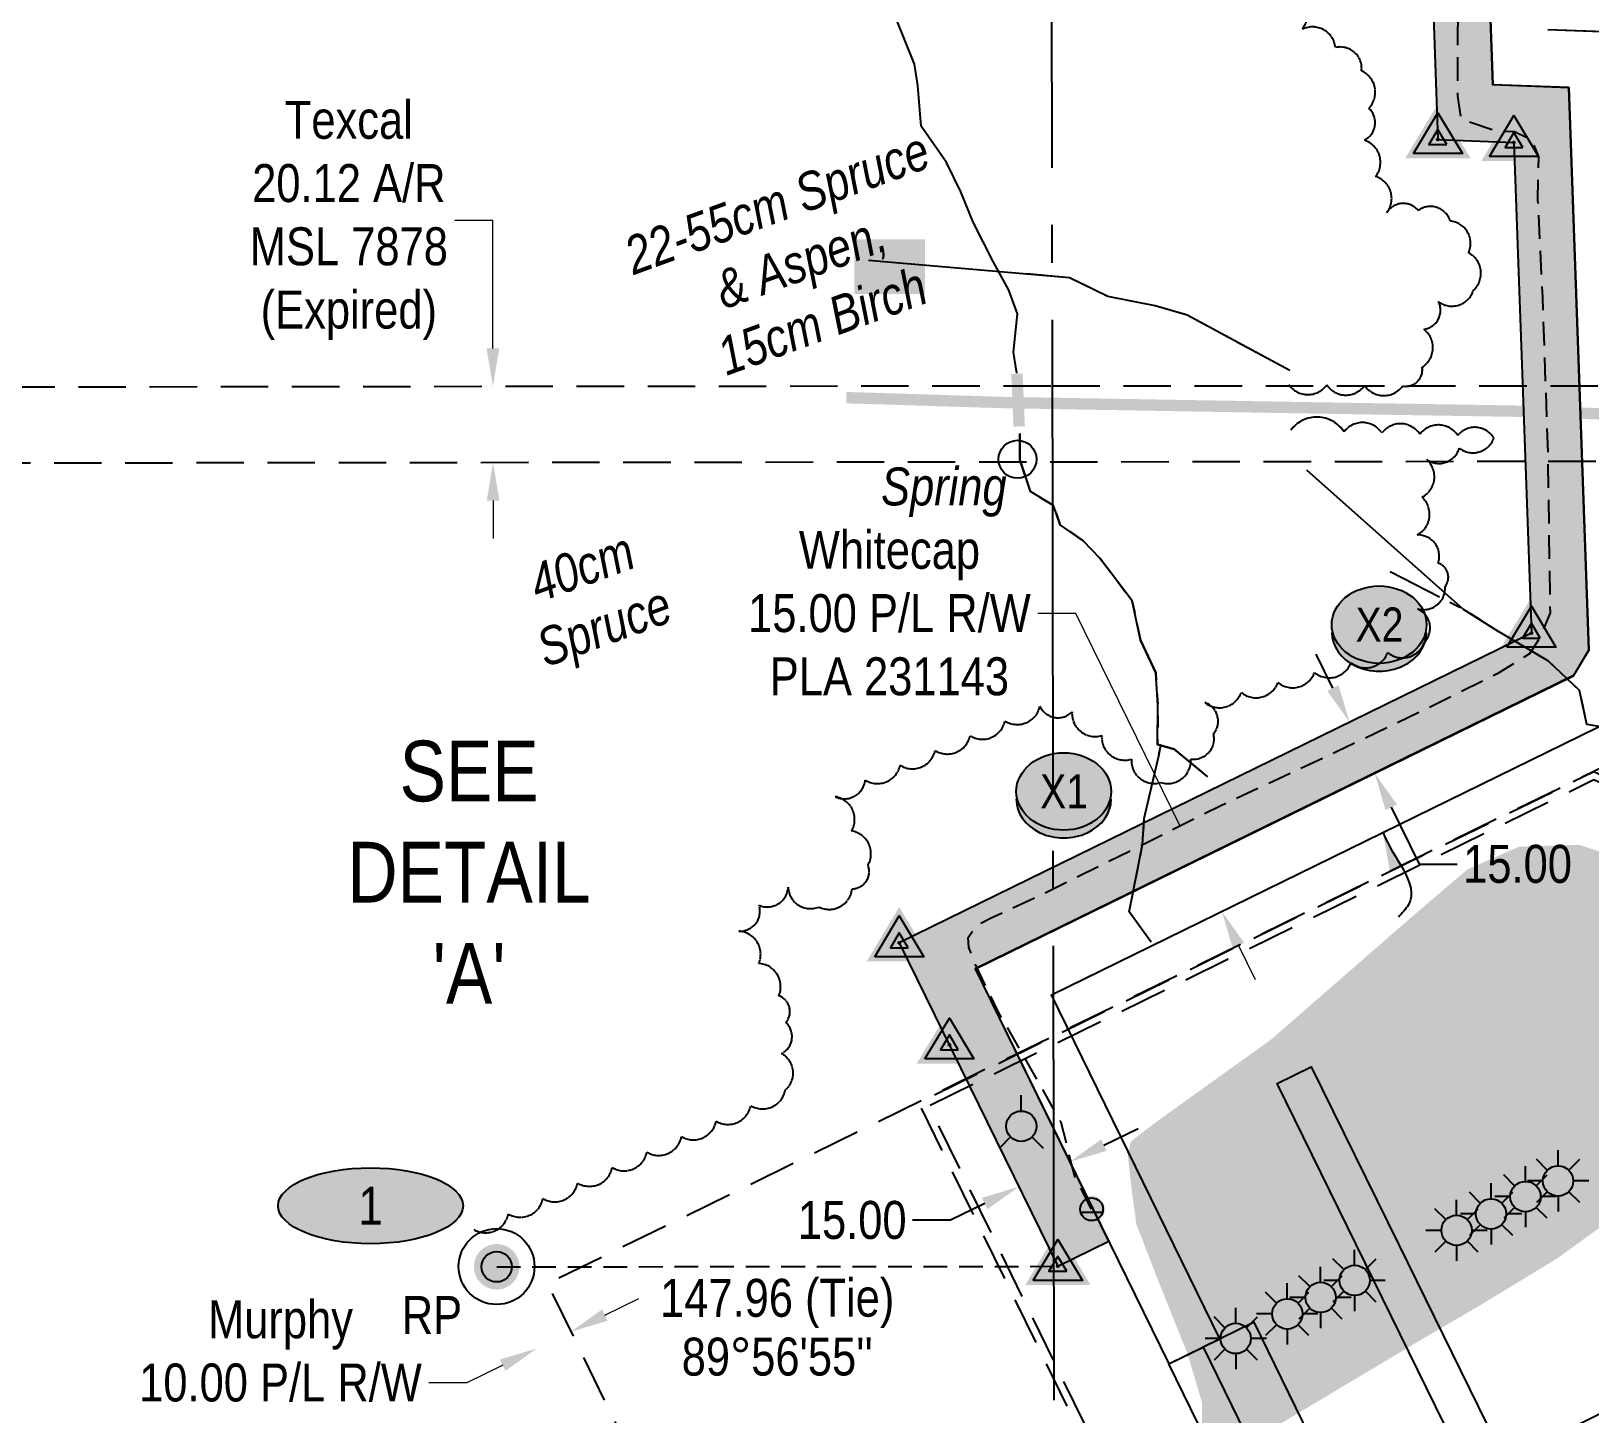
# Model space of a CAD drawing. Extents: x 502021 to 516972, y 6026865 to 6037901.
# Drawn here: x 506944.9 to 507355.6, y 6028166.1 to 6028530.5 of the extents above; entities that cross this region are included whole.
import ezdxf
from ezdxf.enums import TextEntityAlignment as Align

# ---------------------------------------------------------------- set-up
doc = ezdxf.new("R2010")
doc.units = 0
doc.header["$LTSCALE"] = 5
doc.header["$PDSIZE"] = 0.5
for name, pattern in [('0', [1, 1, 0]), ('foc-ACCESSROAD', [3.75, 2.5, -1.25]), ('foc-QUARTERLINE', [33, 25, -3, 2, -3]), ('foc-TIELINE', [1.875, 1.25, -0.625]), ('foc-TOPO-ephemeral', [6.25, 3.125, -0.625, 0.625, -0.625, 0.625, -0.625]), ('UG_PIPE', [1.875, 1.25, -0.625])]:
    doc.linetypes.add(name, pattern=pattern)
doc.layers.get('Defpoints').update_dxf_attribs({"color": 9})
for name, color, linetype in [('35', 37, 'Continuous'), ('AS-PIPE-UG', 44, 'UG_PIPE'), ('AS-ROADS', 254, 'Continuous'), ('AS-SYMBOL', 7, 'Continuous'), ('AS-UNDERLAY-H', 141, 'Continuous'), ('C-AR', 13, 'foc-ACCESSROAD'), ('C-RW', 13, 'Continuous'), ('C-WS', 13, 'foc-ACCESSROAD'), ('C-WS-S', 8, 'Continuous'), ('DETAIL-T', 7, 'Continuous'), ('F-RW', 190, 'Continuous'), ('F-WS', 190, 'foc-ACCESSROAD'), ('L-BD', 7, 'Continuous'), ('L-MON', 1, 'Continuous'), ('L-SECQ', 8, 'foc-QUARTERLINE'), ('L-TIE', 7, 'foc-TIELINE'), ('P-CROSSINGS', 250, 'Continuous'), ('P-ELEVATION', 7, 'Continuous'), ('P-PROPOSED', 10, 'Continuous'), ('P-PROPOSED-H', 21, 'Continuous'), ('P-STATION', 7, 'Continuous'), ('P-TXT', 4, 'Continuous'), ('T-BUSH', 110, '0'), ('T-BUSH-T', 110, 'Continuous'), ('T-DRAW', 143, 'foc-TOPO-ephemeral'), ('T-WATER', 160, 'Continuous'), ('T-WATER-T', 170, 'Continuous')]:
    doc.layers.add(name, color=color, linetype=linetype)
for name, color, linetype, lineweight in [('AS-GENERAL', 48, 'Continuous', 18), ('C-RW-T', 13, 'Continuous', 9), ('F-AR-T', 190, 'Continuous', 9), ('F-EZE-T', 190, 'Continuous', 9), ('F-RW-T', 190, 'Continuous', 9)]:
    doc.layers.add(name, color=color, linetype=linetype, lineweight=lineweight)
doc.styles.add('80', font='ARIALN.TTF', dxfattribs={"height": 10})
doc.styles.add('80CG', font='ARIALN.TTF', dxfattribs={"height": 10})
doc.styles.add('80L', font='ARIALN.TTF', dxfattribs={"height": 10})
doc.styles.add('Crossing', font='ARIALN.TTF', dxfattribs={"height": 10})
doc.styles.add('foc-LtypeFont', font='ARIALN.TTF', dxfattribs={"height": 7.35})
doc.linetypes.add('foc-TOPO-flowdirection-NOLINE', pattern='A,0,[">",foc-LtypeFont,S=0.3,R=0,X=0,Y=-0.945],-20,[">",foc-LtypeFont,S=0.3,R=0,X=0,Y=-0.945],0', length=20)
doc.dimstyles.new('Compass 5 000', dxfattribs={"dimscale": 5, "dimtxt": 9, "dimasz": 2, "dimexe": 0.2, "dimexo": 0.0625, "dimgap": 0.5, "dimtad": 0, "dimtih": 1, "dimtoh": 1, "dimzin": 0, "dimdsep": 46, "dimtxsty": '80CG', "dimcen": 0.1, "dimse1": 1, "dimse2": 1, "dimclrd": 256, "dimclrt": 256, "dimaunit": 1, "dimadec": 4, "dimazin": 0, "dimtfac": 0.06, "dimtofl": 0, "dimtmove": 0, "dimatfit": 1, "dimfxl": 0.2, "dimtolj": 1, "dimtzin": 0, "dimlwd": -1, "dimarcsym": 0})

# ---------------------------------------------------------------- blocks, each defined once
blk = doc.blocks.new('*U469')
at = {"layer": '35', "color": 3}
blk.add_circle((0, 0), 10, dxfattribs=at)
at = {"layer": '35', "color": 3, "style": '80'}
blk.add_attdef('RP_001', (-24.99, -17.77), '', height=10, dxfattribs=at)
blk = doc.blocks.new('*D514')
at = {"layer": 'C-RW-T', "transparency": 16777216}
for p, q in [((507220.11, 6028377.08), (507210.11, 6028377.08)), ((507247.62, 6028320.95), (507220.11, 6028377.08)), ((507263.02, 6028289.53), (507267.42, 6028280.55))]:
    blk.add_line(p, q, dxfattribs=at)
for points in [[(507249.12, 6028321.69), (507246.12, 6028320.22), (507252.02, 6028311.97)], [(507264.51, 6028290.26), (507261.52, 6028288.8), (507258.62, 6028298.51)]]:
    blk.add_solid(points, dxfattribs=at)
at = {"layer": 'Defpoints', "color": 0, "transparency": 16777216}
for p in [(507252.02, 6028311.97), (507216.54, 6028294.59), (507223.14, 6028281.13)]:
    blk.add_point(p, dxfattribs=at)
at = {"layer": 'C-RW-T', "transparency": 16777216, "insert": (507171.03, 6028377.08), "char_height": 10, "attachment_point": 5, "style": '80CG'}
blk.add_mtext('\\A1;Whitecap\\P15.00 P/L R/W\\PPLA 231143', dxfattribs=at)
blk = doc.blocks.new('*D549')
at = {"layer": 'Defpoints', "color": 0, "transparency": 16777216}
for p in [(507066.54, 6028436.91), (507198.12, 6028437.05), (507198.14, 6028416.93)]:
    blk.add_point(p, dxfattribs=at)
at = {"layer": 'F-AR-T', "transparency": 16777216}
for p, q in [((507066.5, 6028480.64), (507056.5, 6028480.64)), ((507066.53, 6028446.91), (507066.5, 6028480.64)), ((507066.58, 6028406.79), (507066.59, 6028396.79))]:
    blk.add_line(p, q, dxfattribs=at)
for points in [[(507068.2, 6028446.91), (507064.87, 6028446.91), (507066.54, 6028436.91)], [(507068.24, 6028406.79), (507064.91, 6028406.79), (507066.57, 6028416.79)]]:
    blk.add_solid(points, dxfattribs=at)
at = {"layer": 'F-AR-T', "transparency": 16777216, "insert": (507028.57, 6028480.64), "char_height": 10, "attachment_point": 5, "style": '80CG'}
blk.add_mtext('\\A1;Texcal\\P20.12 A/R\\PMSL 7878\\P(Expired)', dxfattribs=at)
blk = doc.blocks.new('*D581')
at = {"layer": 'Defpoints', "color": 0, "transparency": 16777216}
for p in [(507148.47, 6027982.45), (507114.35, 6027965.71), (507156.27, 6027966.57)]:
    blk.add_point(p, dxfattribs=at)
at = {"layer": 'F-EZE-T', "transparency": 16777216}
for p, q in [((507042.98, 6028111.13), (507032.98, 6028111.13)), ((507109.94, 6027974.69), (507042.98, 6028111.13)), ((507126.55, 6027940.84), (507130.96, 6027931.87))]:
    blk.add_line(p, q, dxfattribs=at)
for points in [[(507111.44, 6027975.42), (507108.45, 6027973.95), (507114.35, 6027965.71)], [(507128.05, 6027941.58), (507125.06, 6027940.11), (507122.15, 6027949.82)]]:
    blk.add_solid(points, dxfattribs=at)
at = {"layer": 'F-EZE-T', "transparency": 16777216, "insert": (506989.6, 6028111.13), "char_height": 10, "attachment_point": 5, "style": '80CG'}
blk.add_mtext('\\A1;ATCO\\PVariable Width \\PPower Line R/W\\PEZE 140316', dxfattribs=at)
blk = doc.blocks.new('*D678')
at = {"layer": 'Defpoints', "color": 0, "transparency": 16777216}
for p in [(507078.09, 6028183.32), (507091.2, 6028179.3), (507082.22, 6028174.9)]:
    blk.add_point(p, dxfattribs=at)
at = {"layer": 'F-RW-T', "transparency": 16777216}
for p, q in [((507096.05, 6028192.12), (507105.03, 6028196.52)), ((507069.11, 6028178.92), (507059.64, 6028174.29)), ((507059.64, 6028174.29), (507049.64, 6028174.29))]:
    blk.add_line(p, q, dxfattribs=at)
for points in [[(507095.32, 6028193.62), (507096.78, 6028190.63), (507087.07, 6028187.72)], [(507068.38, 6028180.42), (507069.84, 6028177.43), (507078.09, 6028183.32)]]:
    blk.add_solid(points, dxfattribs=at)
at = {"layer": 'F-RW-T', "transparency": 16777216, "insert": (507010.56, 6028174.29), "char_height": 10, "attachment_point": 5, "style": '80CG'}
blk.add_mtext('\\A1;Murphy\\P10.00 P/L R/W \\PPLA 230135', dxfattribs=at)
blk = doc.blocks.new('WAT')
h = blk.add_hatch(color=255)
h.dxf.hatch_style = 1
edge = h.paths.add_edge_path()
edge.add_arc((0, 0), 0.9, 0, 360)
at = {"color": 170}
for p, q in [((0, 0.816), (0, 1.633)), ((-0.577, -0.577), (-1.155, -1.155)), ((0.577, -0.577), (1.155, -1.155))]:
    blk.add_line(p, q, dxfattribs=at)
blk.add_circle((0, 0), 0.8, dxfattribs=at)
blk = doc.blocks.new('GAS')
h = blk.add_hatch(color=255)
h.dxf.hatch_style = 1
edge = h.paths.add_edge_path()
edge.add_arc((0, 0), 0.9, 0, 360)
for p, q in [((-0.571, 0.571), (-1.142, 1.142)), ((0, 0.808), (0, 1.616)), ((0.571, 0.571), (1.142, 1.142)), ((-0.808, 0), (-1.616, 0)), ((1.616, 0), (0.808, 0)), ((-0.571, -0.571), (-1.142, -1.142)), ((0, -0.808), (0, -1.616)), ((1.142, -1.142), (0.571, -0.571))]:
    blk.add_line(p, q)
blk.add_circle((0, 0), 0.8)
blk = doc.blocks.new('fdia')
at = {"color": 255, "const_width": 1}
blk.add_lwpolyline([(-0.5, 0, 1), (0.5, 0, 1)], format="xyb", close=True, dxfattribs=at)
blk = doc.blocks.new('Fdiaa')
blk.add_blockref('fdia', (0, 0))
blk = doc.blocks.new('fdib')
at = {"color": 1, "const_width": 1.6}
blk.add_lwpolyline([(-0.4, 0, 1), (0.4, 0, 1)], format="xyb", close=True, dxfattribs=at)
at = {"color": 1}
blk.add_circle((0, 0), 0.8, dxfattribs=at)
blk = doc.blocks.new('Fdibb')
blk.add_blockref('fdib', (0, 0))
blk = doc.blocks.new('fdicc')
for name in ['Fdibb', 'Fdiaa']:
    blk.add_blockref(name, (0, 0))
blk = doc.blocks.new('FDI')
blk.add_blockref('fdicc', (0, 0))
blk = doc.blocks.new('*D596')
at = {"layer": 'Defpoints', "color": 0, "transparency": 16777216}
for p in [(507205.11, 6028225.94), (507221.43, 6028226.71), (507207.97, 6028220.11)]:
    blk.add_point(p, dxfattribs=at)
at = {"layer": 'P-TXT', "transparency": 16777216}
for p, q in [((507227.56, 6028236.93), (507236.54, 6028241.33)), ((507196.13, 6028221.54), (507187.15, 6028217.13)), ((507187.15, 6028217.13), (507177.15, 6028217.13))]:
    blk.add_line(p, q, dxfattribs=at)
for points in [[(507226.82, 6028238.43), (507228.29, 6028235.44), (507218.58, 6028232.53)], [(507195.4, 6028223.03), (507196.87, 6028220.04), (507205.11, 6028225.94)]]:
    blk.add_solid(points, dxfattribs=at)
at = {"layer": 'P-TXT', "transparency": 16777216, "insert": (507161.22, 6028217.13), "char_height": 10, "attachment_point": 5, "style": '80CG'}
blk.add_mtext('\\A1;15.00', dxfattribs=at)
blk = doc.blocks.new('*D601')
at = {"layer": 'Defpoints', "color": 0, "transparency": 16777216}
for p in [(507283.37, 6028344.03), (507298.88, 6028334.94), (507289.96, 6028330.57)]:
    blk.add_point(p, dxfattribs=at)
at = {"layer": 'P-TXT', "transparency": 16777216}
for p, q in [((507287.88, 6028357.38), (507283.48, 6028366.36)), ((507303.28, 6028325.96), (507310.62, 6028310.98)), ((507310.62, 6028310.98), (507320.62, 6028310.98))]:
    blk.add_line(p, q, dxfattribs=at)
for points in [[(507289.38, 6028358.11), (507286.39, 6028356.65), (507292.28, 6028348.4)], [(507304.78, 6028326.69), (507301.78, 6028325.22), (507298.88, 6028334.94)]]:
    blk.add_solid(points, dxfattribs=at)
at = {"layer": 'P-TXT', "transparency": 16777216, "insert": (507336.56, 6028310.98), "char_height": 10, "attachment_point": 5, "style": '80CG'}
blk.add_mtext('\\A1;15.00', dxfattribs=at)
blk = doc.blocks.new('xing2')
h = blk.add_hatch(color=50)
h.dxf.hatch_style = 1
edge = h.paths.add_edge_path()
edge.add_ellipse((0, 0), major_axis=(-12.5, 0), ratio=0.816297, start_angle=0, end_angle=360)
h = blk.add_hatch(color=250)
h.dxf.hatch_style = 1
edge = h.paths.add_edge_path()
edge.add_ellipse((0, -2.05), major_axis=(-12.5, 0), ratio=0.816297, start_angle=0, end_angle=180)
edge.add_line((12.5, -2.05), (12.5, 0))
edge.add_ellipse((0, 0), major_axis=(-12.5, 0), ratio=0.816297, start_angle=0, end_angle=180, ccw=False)
edge.add_line((-12.5, 0), (-12.5, -2.05))
at = {"color": 250}
blk.add_ellipse((0, 0), major_axis=(-12.5, 0), ratio=0.816297, dxfattribs=at)
blk.add_ellipse((0, -2.05), major_axis=(-12.5, 0), ratio=0.816297, start_param=0, end_param=3.141593, dxfattribs=at)
at = {"color": 250, "style": 'Crossing'}
blk.add_attdef('CROSSING', text='', height=9, dxfattribs=at).set_placement((0.09, 0.02), align=Align.MIDDLE_CENTER)
at = {"color": 250, "style": 'Crossing', "flags": 1}
for tag, p in [('OWNER', (0.09, -12.49)), ('DESCRIPTION', (0.09, -25.77)), ('LOCATION', (0.09, -39.3)), ('DWG_REF', (0.09, -52.84))]:
    blk.add_attdef(tag, text='', height=9, dxfattribs=at).set_placement(p, align=Align.MIDDLE_CENTER)
blk = doc.blocks.new('TRIA')
blk.add_hatch(color=255).paths.add_polyline_path([(-0.041, 1.521), (-1.475, -0.867), (1.392, -0.867)])
blk = doc.blocks.new('Hybrid_EC')
at = {"color": 251}
for points in [[(-1.296, -0.74), (0, 1.42), (1.296, -0.74)], [(0.471, -0.26), (0, 0.526), (-0.471, -0.26)]]:
    blk.add_lwpolyline(points, close=True, dxfattribs=at)
at = {"layer": 'Defpoints'}
blk.add_circle((0, 0), 0.05, dxfattribs=at)
at = {"xscale": 1.2, "yscale": 1.2, "zscale": 1.2}
blk.add_blockref('TRIA', (0.05, 0.061), dxfattribs=at)
blk = doc.blocks.new('RISER')
h = blk.add_hatch(color=255)
h.dxf.hatch_style = 1
edge = h.paths.add_edge_path()
edge.add_arc((0, 0), 0.7, 0, 360)
blk.add_hatch(color=13).paths.add_polyline_path([(0.581, -0.15), (-0.581, -0.15, 0.774597)])
at = {"color": 13}
blk.add_line((-0.581, -0.15), (0.581, -0.15), dxfattribs=at)
blk.add_circle((0, 0), 0.6, dxfattribs=at)
blk = doc.blocks.new('Hybrd Num')
at = {"layer": 'P-ELEVATION'}
h = blk.add_hatch(color=111, dxfattribs=at)
h.dxf.hatch_style = 1
edge = h.paths.add_edge_path()
edge.add_ellipse((0, 0), major_axis=(-24.38, 0), ratio=0.410256, start_angle=0, end_angle=360)
at = {"layer": 'P-ELEVATION', "color": 7, "flags": 128}
blk.add_lwpolyline([(0, 0, 12.5, 0, 0), (-12.42, -6.43, 0, 0, 0)], format="xyseb", dxfattribs=at)
at = {"layer": 'P-ELEVATION', "color": 7}
blk.add_ellipse((0, 0), major_axis=(-24.38, 0), ratio=0.410256, dxfattribs=at)
at = {"color": 0, "style": '80L'}
blk.add_attdef('NUMBER', text='', height=10, dxfattribs=at).set_placement((0, 0), align=Align.MIDDLE_CENTER)
at = {"style": '80L', "flags": 1}
blk.add_attdef('ID', text='', height=10, dxfattribs=at).set_placement((-0.56, -3.99), align=Align.MIDDLE_CENTER)

msp = doc.modelspace()

# ---------------------------------------------------------------- hatches: boundary and pattern name
at = {"layer": 'AS-ROADS'}
h = msp.add_hatch(color=256, dxfattribs=at)
h.dxf.hatch_style = 1
h.paths.add_polyline_path([(507376.719, 6028295.162), (507374.952, 6028268.152), (507373.201, 6028247.936), (507370.585, 6028234.562), (507366.194, 6028223.928), (507360.551, 6028216.882), (507347.039, 6028207.072), (507326.047, 6028194.318), (507312.445, 6028186.397), (507266.142, 6028158.777), (507256.686, 6028151.97), (507251.12, 6028145.829), (507249.602, 6028138.431), (507250.352, 6028130.91), (507254.572, 6028120.51), (507261.802, 6028105.359), (507282.524, 6028066.192), (507276.299, 6028062.938), (507270.619, 6028073.803), (507260.487, 6028093.292), (507252.376, 6028108.462), (507245.793, 6028123.173), (507242.38, 6028134.917), (507241.603, 6028142.344), (507243.717, 6028149.414), (507248.194, 6028156.519), (507253.373, 6028162.655), (507253.429, 6028169.015), (507249.564, 6028182), (507241.796, 6028201.376), (507236.116, 6028216.036), (507234.833, 6028225.403), (507233.88, 6028233.949), (507234.56, 6028237.735), (507237.838, 6028240.38), (507242.85, 6028244.11), (507271.64, 6028264.77), (507308.296, 6028296.756), (507323.333, 6028309.579), (507336.911, 6028315.561), (507352.798, 6028316.092), (507368.275, 6028310.876), (507374.809, 6028303.326)])
at = {"layer": 'AS-UNDERLAY-H'}
h = msp.add_hatch(color=256, dxfattribs=at)
h.dxf.hatch_style = 1
h.paths.add_polyline_path([(507161.815, 6028475.68), (507180.416, 6028475.68), (507180.416, 6028461.246), (507161.815, 6028461.246)])
at = {"layer": 'P-PROPOSED-H'}
h = msp.add_hatch(color=256, dxfattribs=at)
h.dxf.hatch_style = 1
h.paths.add_polyline_path([(504973.197, 6032186.53), (504922.761, 6032152.537), (504803.024, 6032187.082), (504622.188, 6032065.083), (504798.107, 6031801.5), (504823.054, 6031778.431), (504776.7, 6031728.304), (505444.447, 6031110.817), (505445.55, 6031082.57), (505616.096, 6030924.861), (505548.237, 6030851.481), (505709.674, 6030702.192), (505777.534, 6030775.574), (506054.488, 6030519.465), (506082.737, 6030520.569), (506274.819, 6030342.944), (506939.05, 6029873.176), (506838.091, 6029636.079), (506857.259, 6029597.1), (506724.679, 6029514.687), (506886.234, 6029254.877), (507213.444, 6028732.366), (507213.71, 6028563.716), (507244.775, 6028565.045), (507304.079, 6028537.359), (507314.327, 6028536.982), (507315.569, 6028501.931), (507335.616, 6028501.192), (507340.198, 6028371.878), (507173.628, 6028290.235), (507215.418, 6028204.976), (507228.88, 6028211.574), (507193.689, 6028283.372), (507351.284, 6028360.616), (507355.359, 6028367.389), (507350.104, 6028515.661), (507330.058, 6028516.399), (507328.816, 6028551.45), (507307.668, 6028552.23), (507247.796, 6028580.18), (507228.677, 6028579.362), (507228.429, 6028736.683), (506898.953, 6029262.814), (506745.329, 6029509.87), (506876.703, 6029591.534), (506854.577, 6029636.528), (506957.583, 6029878.431), (506284.277, 6030354.618), (506088.356, 6030535.792), (506060.107, 6030534.689), (505776.706, 6030796.76), (505708.846, 6030723.378), (505569.423, 6030852.309), (505637.282, 6030925.689), (505460.289, 6031089.361), (505459.185, 6031117.608), (504797.886, 6031729.133), (504844.24, 6031779.259), (504809.59, 6031811.301), (504642.939, 6032060.997), (504805.6, 6032170.736), (504925.334, 6032136.191), (504981.195, 6032173.841)])

# ---------------------------------------------------------------- linework, layer by layer
at = {"layer": 'AS-GENERAL', "const_width": 2.998, "flags": 128}
msp.add_lwpolyline([(507205.23, 6028426.348), (507204.633, 6028440.209)], dxfattribs=at)
at = {"layer": 'AS-PIPE-UG', "flags": 128}
msp.add_lwpolyline([(507224.309, 6028220.017), (507219.862, 6028228.643), (507216.304, 6028242.91), (507206.779, 6028259.849), (507199.566, 6028272.324), (507193.754, 6028284.488), (507191.943, 6028289.036), (507191.798, 6028291.671), (507194.128, 6028294.901), (507197.81, 6028296.844), (507211.088, 6028302.948), (507234.262, 6028314.427), (507258.146, 6028326.363), (507288.823, 6028340.639), (507313.124, 6028352.269), (507331.729, 6028361.472), (507339.768, 6028366.464), (507342.463, 6028370.63), (507345.195, 6028377.246), (507344.629, 6028418.937), (507343.199, 6028460.398), (507341.922, 6028485.987), (507342.153, 6028497.415), (507340.367, 6028501.784), (507335.743, 6028503.961), (507330.886, 6028504.106), (507321.743, 6028507.309), (507320.842, 6028513.346), (507320.79, 6028530.508), (507321.037, 6028535.577), (507319.49, 6028539.149), (507316.31, 6028541.437), (507295.224, 6028548.291), (507255.97, 6028566.719), (507248.333, 6028568.495), (507241.595, 6028568.096), (507232.591, 6028567.747), (507226.502, 6028567.382), (507222.771, 6028567.751), (507220.785, 6028570.79), (507219.121, 6028645.337), (507219.175, 6028687.374), (507219.74, 6028707.834), (507220.054, 6028724.463), (507218.67, 6028731.616), (507211.763, 6028743.635), (507199.052, 6028764.552), (507164.277, 6028819.503), (507106.169, 6028912.093), (507061.282, 6028985.409), (507016.777, 6029056.46), (506981.098, 6029114.256), (506948.713, 6029167.136), (506894.078, 6029253.519), (506841.597, 6029335.634), (506803.456, 6029397.477), (506770.059, 6029450.934), (506757.906, 6029470.58), (506749.58, 6029483.867), (506736.166, 6029503.496), (506734.044, 6029506.91), (506733.884, 6029509.949), (506736.07, 6029514.081), (506742.592, 6029518.022), (506840.906, 6029580.174), (506850.641, 6029586.367), (506858.143, 6029590.832), (506860.838, 6029593.553), (506861.694, 6029597.191), (506859.602, 6029602.681), (506854.702, 6029612.411), (506850.709, 6029621.48), (506848.243, 6029626.648), (506844.727, 6029635.237), (506844.202, 6029638.472), (506846.553, 6029644.374), (506851.684, 6029655.49), (506878.471, 6029716.917), (506895.418, 6029757.294), (506918.313, 6029811.55), (506934.613, 6029849.559), (506939.102, 6029860.836), (506943.05, 6029869.671), (506943.996, 6029873.009), (506942.689, 6029877.629), (506939.471, 6029879.82), (506930.875, 6029885.881), (506913.924, 6029897.992), (506857.8, 6029937.725), (506830.724, 6029956.157), (506783.291, 6029989.561), (506725.304, 6030030.401), (506648.207, 6030084.919), (506590.391, 6030125.157), (506525.312, 6030171.529), (506480.083, 6030202.999), (506439.397, 6030231.29), (506433.83, 6030236.062), (506407.113, 6030255.147), (506368.858, 6030282.348), (506310.595, 6030324.153), (506280.001, 6030345.151), (506264.589, 6030359.134), (506179.789, 6030437.886), (506136.936, 6030478.089), (506103.228, 6030508.999), (506092.892, 6030518.758), (506085.125, 6030526.489), (506083.089, 6030527.31), (506081.766, 6030527.108), (506079.514, 6030527.439), (506076.234, 6030526.998), (506065.26, 6030526.83), (506059.324, 6030526.793), (506053.379, 6030527.503), (506049.382, 6030531.142), (506040.816, 6030539.968), (506011.416, 6030568.25), (505990.34, 6030586.584), (505970.146, 6030605.206), (505958.126, 6030616.675), (505912.889, 6030658.697), (505858.964, 6030708.725), (505858.925, 6030708.699), (505826.309, 6030739.192), (505810.959, 6030753.272), (505802.301, 6030761.008), (505787.693, 6030774.29), (505782.605, 6030778.975), (505777.339, 6030780.871), (505772.958, 6030778.831), (505762.921, 6030768.123), (505745.636, 6030749.331), (505730.32, 6030732.638), (505717.59, 6030718.542), (505713.498, 6030713.849), (505711.842, 6030712.778), (505710.727, 6030712.465), (505708.913, 6030711.866), (505706.146, 6030712.857), (505701.996, 6030716.257), (505684.396, 6030732.913), (505660.244, 6030755.382), (505622.866, 6030790.092), (505608.784, 6030803.639), (505584.296, 6030826.202), (505567.826, 6030841.257), (505563.306, 6030845.737), (505560.013, 6030849.026), (505559.131, 6030852.675), (505560.013, 6030855.282), (505571.082, 6030867.787), (505587.144, 6030885.241), (505600.388, 6030899.255), (505610.205, 6030910.501), (505618.561, 6030919.603), (505621.297, 6030923.85), (505621.944, 6030926.51), (505620.315, 6030929.961), (505609.964, 6030939.223), (505575.98, 6030970.525), (505542.281, 6031001.329), (505515.813, 6031025.617), (505508.622, 6031032.695), (505486.163, 6031055.243), (505470.626, 6031070.588), (505464.728, 6031075.989), (505453.593, 6031087.623), (505453.663, 6031090.99), (505453.513, 6031095.995), (505453.308, 6031099.638), (505453.497, 6031105.858), (505453.519, 6031107.952), (505453.092, 6031109.413), (505450.685, 6031112.227), (505379.268, 6031179.622), (505323.971, 6031231.849), (505275.626, 6031275.588), (505226.476, 6031320.071), (505165.239, 6031376.875), (505110.008, 6031428.029), (505046.639, 6031486.159), (504990.94, 6031537.023), (504963.265, 6031563.039), (504915.151, 6031607.569), (504876.1, 6031643.122), (504840.136, 6031676.039), (504787.531, 6031722.403), (504785.755, 6031725.502), (504785.724, 6031726.932), (504786.386, 6031728.731), (504787.532, 6031730.659), (504792.471, 6031735.544), (504797.499, 6031741.216), (504804.517, 6031747.563), (504810.388, 6031754.332), (504818.168, 6031761.703), (504822.099, 6031767.311), (504828.301, 6031774.148), (504832.579, 6031778.291), (504833.937, 6031780.289), (504834.279, 6031781.462), (504834.194, 6031782.967), (504833.77, 6031784.936), (504831.561, 6031787.657), (504818.558, 6031798.901), (504812.663, 6031803.634), (504807.195, 6031808.734), (504800.894, 6031817.919), (504767.15, 6031868.216), (504713.321, 6031947.171), (504689.311, 6031982.013), (504676.116, 6032001.571), (504651.903, 6032038.185), (504643.399, 6032050.723), (504640.042, 6032055.938), (504638.517, 6032058.188), (504637.96, 6032059.757), (504637.759, 6032060.839), (504637.934, 6032061.729), (504638.295, 6032062.753), (504639.187, 6032064.08), (504641.593, 6032065.872), (504652.608, 6032073.473), (504670.642, 6032085.771), (504689.912, 6032098.463), (504708.251, 6032110.233), (504727.702, 6032122.96), (504749.953, 6032137.925), (504799.996, 6032171.331), (504801.986, 6032172.572), (504804.441, 6032174.267), (504807.098, 6032175.291), (504808.477, 6032175.295), (504813.84, 6032173.812), (504826.954, 6032169.962), (504831.025, 6032169.231), (504836.036, 6032167.627), (504849.227, 6032163.979), (504858.439, 6032161.228), (504866.65, 6032158.863), (504877.117, 6032155.844), (504883.486, 6032154.023), (504886.785, 6032153.081), (504889.01, 6032152.684), (504892.833, 6032151.546), (504897.173, 6032150.382), (504912.465, 6032146.02), (504921.016, 6032143.135), (504924.645, 6032142.165), (504928.116, 6032142.89), (504939.499, 6032150.754), (504949.675, 6032157.998), (504966.974, 6032170.068), (504986.752, 6032182.542), (505072.873, 6032240.884), (505113.688, 6032268.414), (505141.945, 6032287.508), (505167.518, 6032306.048), (505216.082, 6032338.818), (505228.006, 6032346.981), (505252.503, 6032364.285), (505280.694, 6032383.44), (505316.452, 6032407.703), (505342.576, 6032425.527), (505354.178, 6032433.293), (505363.083, 6032440.472), (505365.47, 6032443.189), (505364.498, 6032447.1), (505339.056, 6032487.371), (505330.948, 6032501.212), (505329.119, 6032504.211), (505328.753, 6032508.08), (505330.243, 6032510.509), (505337.665, 6032515.957), (505358.448, 6032530.269), (505405.725, 6032562.708), (505477.103, 6032610.264), (505510.905, 6032632.849), (505538.402, 6032650.696), (505551.386, 6032658.191), (505554.992, 6032661.716), (505561.083, 6032667.6), (505565.506, 6032673.144), (505567.208, 6032675.338), (505571.974, 6032681.094), (505577.284, 6032686.598), (505588.803, 6032698.476), (505592.229, 6032702.61), (505597.353, 6032707.476), (505609.718, 6032718.608), (505629.114, 6032729.639), (505636.737, 6032732.694), (505644.123, 6032735.561), (505649.561, 6032737.893), (505655.491, 6032740.04), (505664.641, 6032745.069), (505667.753, 6032747.504), (505668.807, 6032749.158), (505668.899, 6032750.302), (505669.069, 6032752.164), (505663.895, 6032760.625), (505655.955, 6032772.262), (505646.785, 6032785.941), (505638.247, 6032798.347), (505634.564, 6032803.956), (505630.44, 6032810.772), (505617.427, 6032829.567), (505609.308, 6032841.846), (505607.033, 6032845.638), (505603.74, 6032851.832), (505604.102, 6032852.644), (505605.628, 6032854.934), (505605.675, 6032854.957), (505617.268, 6032863.052), (505634.571, 6032874.641), (505671.429, 6032899.4), (505720.059, 6032932.754), (505727.064, 6032937.613), (505734.263, 6032942.51), (505741.305, 6032947.432), (505751.694, 6032954.373), (505770.567, 6032967.763), (505772.817, 6032969.311), (505775.048, 6032970.875), (505777.683, 6032973.088), (505779.409, 6032978.074), (505780.933, 6032986.602), (505784.385, 6033005.967), (505792.998, 6033051.849), (505797.51, 6033075.206), (505800.614, 6033092.719), (505801.984, 6033100.162), (505803.437, 6033107.122), (505803.72, 6033110.474), (505803.657, 6033113.696), (505802.495, 6033116.173), (505797.812, 6033122.904), (505791.905, 6033131.438), (505734.995, 6033196.211), (505728.013, 6033202.401), (505722.459, 6033207.557), (505718.693, 6033211.703), (505716.759, 6033214.971), (505715.154, 6033217.127), (505714.525, 6033220.708), (505714.787, 6033222.24), (505719.079, 6033225.851), (505726.549, 6033231.42), (505742.431, 6033240.316), (505757.912, 6033249.488), (505765.014, 6033253.7), (505775.823, 6033260.187), (505790.544, 6033270.054), (505799.982, 6033276.635), (505803.051, 6033278.919), (505813.994, 6033286.277), (505817.52, 6033288.783)], dxfattribs=at)
at = {"layer": 'AS-ROADS', "const_width": 2.998, "flags": 128}
msp.add_lwpolyline([(507396.097, 6028428.049), (507344.505, 6028430.223), (507277.343, 6028431.32), (507200.96, 6028432.644), (507159.684, 6028433.928)], dxfattribs=at)
at = {"layer": 'C-AR', "flags": 128}
msp.add_lwpolyline([(506872.944, 6027879.984), (507006.084, 6027945.081), (507265.033, 6028071.694), (507178.741, 6028248.142), (507356.615, 6028335.371), (507382.448, 6028323.497), (507389.324, 6028330.388), (507388.625, 6028384.957), (507388.286, 6028411.44), (507388.201, 6028417.873), (507387.672, 6028437.996), (507384.307, 6028567.348), (507383.499, 6028597.341), (507382.106, 6028627.862), (507379.664, 6028681.356), (507318.229, 6029245.074), (507166.623, 6029228.54), (507149.013, 6029390.017), (507235.36, 6029399.434), (507235.577, 6029397.447), (507151.217, 6029388.246), (507168.394, 6029230.744), (507319.999, 6029247.278), (507381.658, 6028681.51), (507384.103, 6028627.953), (507385.497, 6028597.414), (507386.305, 6028567.4), (507389.67, 6028438.05), (507390.199, 6028417.901), (507390.285, 6028411.466), (507390.624, 6028384.983), (507391.334, 6028329.571), (507382.879, 6028321.099), (507356.642, 6028333.159), (507181.414, 6028247.227), (507267.707, 6028070.777), (507006.962, 6027943.285), (506877.505, 6027879.988)], dxfattribs=at)
at = {"layer": 'C-RW', "flags": 128}
for points in [[(507326.641, 6028611.574), (507330.023, 6028516.424), (507350.069, 6028515.693), (507355.318, 6028367.345), (507351.321, 6028360.689), (507193.64, 6028283.419), (507200.237, 6028269.956), (507244.659, 6028179.308), (507258.121, 6028185.906), (507213.7, 6028276.553), (507361.823, 6028349.14), (507370.455, 6028363.514), (507364.559, 6028530.166), (507344.51, 6028530.898)], [(507590.304, 6027880.742), (507590.319, 6027882.388), (507475.636, 6028072.634), (507389.84, 6028078.58), (507334.813, 6028051.717), (507267.144, 6028190.239), (507253.666, 6028183.655), (507327.919, 6028031.655), (507392.78, 6028063.34), (507467, 6028058.196), (507573.813, 6027880.725)], [(506984.576, 6027880.683), (507312.351, 6028040.741), (507244.681, 6028179.266), (507253.666, 6028183.655), (507330.117, 6028027.166), (507030.256, 6027880.731)]]:
    msp.add_lwpolyline(points, dxfattribs=at)
at = {"layer": 'C-RW'}
msp.add_lwpolyline([(506773.234, 6027879.878), (506977.012, 6027979.439), (506998.826, 6027989.994), (507008.268, 6027994.643), (507137.275, 6028057.739), (507146.224, 6028062.121), (507213.698, 6028095.19), (507244.983, 6028110.517), (507258.437, 6028117.109), (507324.199, 6028149.352), (507273.239, 6028253.183), (507282.211, 6028257.587), (507305.24, 6028210.666), (507333.206, 6028153.684), (507337.586, 6028144.763), (507262.801, 6028108.197), (507249.34, 6028101.617), (507213.716, 6028084.2), (507009.727, 6027984.458), (507000.256, 6027980.016), (506999.526, 6027979.464), (506795.89, 6027879.902)], dxfattribs=at)
at = {"layer": 'C-WS', "flags": 128}
msp.add_lwpolyline([(507148.147, 6028063.064), (507342.596, 6028158.384), (507385.201, 6028179.489), (507380.843, 6028347.242), (507080.894, 6028200.333)], close=True, dxfattribs=at)
at = {"layer": 'F-RW'}
msp.add_lwpolyline([(507637.26, 6028072.908), (507562.481, 6028181.326), (507539.65, 6028214.429), (507530.019, 6028228.393), (507520.376, 6028242.374), (507435.199, 6028365.873), (507432.877, 6028471.27), (507431.669, 6028527.655), (507417.256, 6028528.185), (507409.719, 6028528.462), (507396.355, 6028528.953), (507388.742, 6028529.232), (507380.237, 6028529.545), (507368.018, 6028529.994), (507344.537, 6028530.856)], dxfattribs=at)
at = {"layer": 'F-WS', "flags": 128}
msp.add_lwpolyline([(507213.958, 6028437.069), (507355.208, 6028437.003), (507370.21, 6028437.235), (507380.215, 6028437.246), (507387.72, 6028437.253), (507388.237, 6028417.776), (507388.248, 6028417.131), (507380.722, 6028417.122), (507370.56, 6028417.07), (507355.559, 6028417.095), (507213.989, 6028416.945), (506941.082, 6028416.656), (506941.14, 6028375.807), (506819.193, 6028375.678), (506819.02, 6028497.624), (506940.966, 6028497.753), (506941.053, 6028436.78), (507213.958, 6028437.069)], close=True, dxfattribs=at)
at = {"layer": 'L-SECQ'}
msp.add_line((507213.365, 6028784.467), (507214.331, 6028169.709), dxfattribs=at)
at = {"layer": 'L-TIE'}
msp.add_line((507067.531, 6028204.85), (507215.418, 6028204.976), dxfattribs=at)
at = {"layer": 'P-PROPOSED', "flags": 128}
msp.add_lwpolyline([(506886.234, 6029254.877), (507213.444, 6028732.366), (507213.71, 6028563.716), (507244.775, 6028565.045), (507304.079, 6028537.359), (507314.327, 6028536.982), (507315.569, 6028501.931), (507335.616, 6028501.192), (507340.198, 6028371.878), (507173.628, 6028290.235), (507215.418, 6028204.976), (507228.88, 6028211.574), (507193.689, 6028283.372), (507351.284, 6028360.616), (507355.359, 6028367.389), (507350.104, 6028515.661), (507330.058, 6028516.399), (507328.816, 6028551.45), (507307.668, 6028552.23), (507247.796, 6028580.18), (507228.677, 6028579.362), (507228.429, 6028736.683), (506898.953, 6029262.814)], dxfattribs=at)
at = {"layer": 'T-BUSH', "flags": 128}
for points in [[(507276.275, 6028437.398, 0.5205671), (507286.269, 6028437.262, 0.5205671), (507296.262, 6028437.126, 0.5205671), (507306.256, 6028436.989, 0.5205671), (507311.423, 6028441.964, 0.5205671), (507311.858, 6028451.949, 0.5205671), (507315.705, 6028459.234, 0.5205671), (507324.926, 6028462.212, 0.5205671), (507323.622, 6028472.121, 0.5205671), (507318.803, 6028480.464, 0.5205671), (507310.385, 6028483.241, 0.5205671), (507302.101, 6028482.68, 0.5205671), (507299.153, 6028492.23, 0.5205671), (507296.205, 6028501.78, 0.5205671), (507297.356, 6028510.224, 0.5205671), (507295.444, 6028520.034, 0.5205671), (507288.567, 6028526.203, 0.5205671), (507279.86, 6028531.037, 0.5205671), (507276.804, 6028540.553, 0.5205671), (507267.904, 6028544.582, 0.5205671), (507262.771, 6028540.236, 0.5205671), (507252.809, 6028541.044, 0.5205671), (507242.847, 6028541.852, 0.5205671), (507232.885, 6028542.66, 0.5205671), (507222.923, 6028543.468, 0.5205671), (507212.961, 6028544.276, 0.5205671), (507202.998, 6028545.084, 0.5205671), (507193.036, 6028545.893, 0.5205671), (507186.421, 6028549.942, 0.5205671), (507185.933, 6028559.925, 0.5205671), (507185.368, 6028569.832, 0.5205671), (507176.967, 6028570.296, 0.5205671)], [(507061.47, 6028214.681, 0.5205671), (507070.595, 6028218.76, 0.5205671), (507079.719, 6028222.84, 0.5205671), (507088.844, 6028226.919, 0.5205671), (507097.968, 6028230.998, 0.5205671), (507107.092, 6028235.077, 0.5205671), (507116.217, 6028239.156, 0.5205671), (507125.341, 6028243.235, 0.5205671), (507134.466, 6028247.315, 0.5205671), (507143.59, 6028251.394, 0.5205671), (507142.629, 6028261.05, 0.5205671), (507143.761, 6028269.213, 0.5205671), (507141.871, 6028276.307, 0.5205671), (507136.608, 6028284.804, 0.5205671), (507131.346, 6028293.301, 0.5205671), (507136.687, 6028300.135, 0.5205671), (507144.353, 6028304.867, 0.5205671), (507152.414, 6028299.68, 0.5205671), (507161.2, 6028304.445, 0.5205671), (507165.379, 6028310.708, 0.5205671), (507161.076, 6028319.729, 0.5205671), (507156.773, 6028328.75, 0.5205671), (507164.648, 6028333.146, 0.5205671), (507173.855, 6028337.035, 0.5205671), (507183.062, 6028340.923, 0.5205671), (507192.269, 6028344.812, 0.5205671), (507201.476, 6028348.701, 0.5205671), (507210.683, 6028352.59, 0.5205671), (507219.15, 6028351.082, 0.5205671), (507226.969, 6028344.857, 0.5205671), (507234.789, 6028338.632, 0.5205671), (507242.608, 6028332.488, 0.5205671), (507250.471, 6028338.658, 0.5205671), (507256.451, 6028345.295, 0.5205671), (507254.105, 6028353.605, 0.5205671), (507263.748, 6028356.233, 0.5205671), (507273.391, 6028358.861, 0.5205671), (507283.034, 6028361.489, 0.5205671), (507292.677, 6028364.118, 0.5205671), (507302.32, 6028366.746, 0.5205671), (507311.963, 6028369.374, 0.5205671), (507310.204, 6028378.263, 0.5205671), (507317.443, 6028384.078, 0.5205671), (507315.625, 6028390.332, 0.5205671), (507310.123, 6028397.756, 0.5205671), (507311.387, 6028407.67, 0.5205671), (507312.651, 6028417.585, 0.5205671), (507321.193, 6028420.673, 0.5205671), (507330.296, 6028423.273, 0.5205671), (507320.79, 6028423.979, 0.5205671), (507310.8, 6028424.295, 0.5205671), (507300.811, 6028424.612, 0.5205671), (507290.821, 6028424.928, 0.5205671), (507276.795, 6028425.372, 0.5205671)]]:
    msp.add_lwpolyline(points, format="xyb", dxfattribs=at)
at = {"layer": 'T-DRAW', "linetype": 'foc-TOPO-flowdirection-NOLINE', "flags": 128}
for points in [[(507276.539, 6028441.111), (507249.452, 6028455.657), (507241.095, 6028458.142), (507228.597, 6028460.563), (507218.479, 6028465.486), (507165.525, 6028470.064)], [(507254.908, 6028334.003), (507246.036, 6028341.314), (507241.703, 6028342.548), (507241.773, 6028352.856), (507241.196, 6028361.398), (507237.196, 6028369.999), (507234.965, 6028380.411), (507226.504, 6028391.606), (507222.105, 6028396.228), (507216.023, 6028400.411), (507214.266, 6028405.508), (507208.164, 6028409.165), (507205.351, 6028417.56), (507205.394, 6028424.479)], [(507363.462, 6028346.373), (507354.854, 6028347.796), (507352.888, 6028356.757), (507344.72, 6028364.446), (507338.362, 6028368.239), (507331.339, 6028372.412), (507322.284, 6028378.128), (507281.025, 6028414.802)], [(507240.028, 6028290.379), (507234.235, 6028298.44), (507237.734, 6028316.127), (507238.169, 6028323.04), (507241.998, 6028339.542), (507242.526, 6028342.309), (507241.703, 6028342.548), (507241.773, 6028352.856), (507241.196, 6028361.398), (507237.196, 6028369.999), (507234.965, 6028380.411), (507226.504, 6028391.606)]]:
    msp.add_lwpolyline(points, dxfattribs=at)
at = {"layer": 'T-DRAW', "flags": 128}
for points in [[(507276.539, 6028441.111), (507249.452, 6028455.657), (507241.095, 6028458.142), (507228.597, 6028460.563), (507218.479, 6028465.486), (507207.252, 6028466.563)], [(507205.394, 6028424.479), (507205.351, 6028417.56), (507208.164, 6028409.165), (507214.266, 6028405.508), (507216.023, 6028400.411), (507222.105, 6028396.228), (507226.504, 6028391.606), (507234.965, 6028380.411), (507237.196, 6028369.999), (507241.196, 6028361.398), (507241.773, 6028352.856), (507241.703, 6028342.548), (507246.036, 6028341.314), (507254.908, 6028334.003)], [(507363.462, 6028346.373), (507354.854, 6028347.796), (507352.888, 6028356.757), (507344.72, 6028364.446), (507338.362, 6028368.239), (507331.339, 6028372.412), (507322.284, 6028378.128), (507302.98, 6028387.98)], [(507240.028, 6028290.379), (507234.235, 6028298.44), (507237.734, 6028316.127), (507238.169, 6028323.04), (507241.998, 6028339.542), (507242.526, 6028342.309)]]:
    msp.add_lwpolyline(points, dxfattribs=at)
at = {"layer": 'T-WATER', "flags": 128}
msp.add_lwpolyline([(507204.637, 6028440.418), (507203.704, 6028445.895), (507204.785, 6028456.026), (507202.458, 6028462.262), (507198.329, 6028469.779), (507193.077, 6028480.152), (507189.871, 6028488.133), (507186.074, 6028495.914), (507179.349, 6028505.449), (507178.537, 6028516.18), (507177.654, 6028521.818), (507172.545, 6028534.434), (507166.649, 6028541.664), (507159.422, 6028544.636), (507139.214, 6028549.754), (507133.03, 6028555.049), (507125.49, 6028561.294), (507121.699, 6028573.353), (507118.53, 6028577.229)], dxfattribs=at)
at = {"layer": 'T-WATER', "linetype": 'foc-TOPO-flowdirection-NOLINE', "flags": 128}
msp.add_lwpolyline([(507204.637, 6028440.418), (507203.704, 6028445.895), (507204.785, 6028456.026), (507202.458, 6028462.262), (507198.329, 6028469.779), (507193.077, 6028480.152), (507189.871, 6028488.133), (507186.074, 6028495.914), (507179.349, 6028505.449), (507178.537, 6028516.18), (507177.654, 6028521.818), (507172.545, 6028534.434), (507166.649, 6028541.664), (507159.422, 6028544.636), (507139.214, 6028549.754), (507133.03, 6028555.049), (507125.49, 6028561.294), (507121.699, 6028573.353), (507118.53, 6028577.229)], dxfattribs=at)
at = {"layer": 'T-WATER'}
msp.add_circle((507204.778, 6028417.682), 4.997, dxfattribs=at)

# ---------------------------------------------------------------- block references
at = {"xscale": 4.99999999999994, "yscale": 4.99999999999994, "zscale": 4.99999999999994}
msp.add_blockref('WAT', (507205.772, 6028241.909), dxfattribs=at)
at = {"layer": 'AS-SYMBOL', "color": 3, "xscale": 4.997366099999951, "yscale": 4.997366099999951, "zscale": 4.997366099999951}
msp.add_blockref('RISER', (507224.308, 6028220.021), dxfattribs=at)
at = {"layer": 'C-WS-S', "color": 2, "xscale": 4.99735749999989, "yscale": 4.99735749999989, "zscale": 4.99735749999989}
for p in [(507347.234, 6028227.477), (507338.643, 6028223.343), (507329.576, 6028218.785), (507320.487, 6028214.458), (507293.623, 6028201.27), (507284.654, 6028196.776), (507275.876, 6028192.441), (507262.29, 6028185.956)]:
    msp.add_blockref('GAS', p, dxfattribs=at)
at = {"layer": 'L-BD', "color": 5, "linetype": 'Continuous', "xscale": 0.99947322, "yscale": 0.99947322, "zscale": 0.99947322}
msp.add_blockref('*U469', (507067.506, 6028204.912), dxfattribs=at).add_auto_attribs({'RP_001': 'RP'})
at = {"layer": 'L-MON', "xscale": 4.995452108783567, "yscale": 4.995452108783567, "zscale": 4.995452108783567}
for p in [(507315.569, 6028501.931), (507335.616, 6028501.192), (507340.198, 6028371.878), (507173.628, 6028290.235), (507186.821, 6028263.32), (507215.418, 6028204.976)]:
    msp.add_blockref('Hybrid_EC', p, dxfattribs=at)
at = {"layer": 'L-MON', "color": 2, "xscale": 4.997366099999889, "yscale": 4.997366099999889, "zscale": 4.997366099999889}
msp.add_blockref('FDI', (507067.531, 6028204.85), dxfattribs=at)
at = {"layer": 'P-CROSSINGS', "xscale": 0.99947322, "yscale": 0.99947322, "zscale": 0.99947322}
for p, values in [((507300.085, 6028374.094), {'CROSSING': 'X2'}), ((507216.954, 6028330.135), {'CROSSING': 'X1'})]:
    msp.add_blockref('xing2', p, dxfattribs=at).add_auto_attribs(values)
at = {"layer": 'P-STATION', "color": 1}
msp.add_blockref('Hybrd Num', (507034.306, 6028220.933), dxfattribs=at).add_auto_attribs({'NUMBER': '1'})

# ---------------------------------------------------------------- texts
at = {"layer": 'DETAIL-T', "color": 3, "insert": (507060.263, 6028308.861), "char_height": 15.9916, "width": 63.6026, "attachment_point": 5, "style": '80CG'}
msp.add_mtext("SEE\\PDETAIL\\P'A'", dxfattribs=at)
at = {"layer": 'L-BD', "color": 4, "style": '80L'}
for s, height, p in [('147.96 (Tie)', 9.99473, (507141.458, 6028195.441)), ("89°56'55''", 9.9947, (507141.474, 6028181.198))]:
    msp.add_text(s, height=height, rotation=0.0664, dxfattribs=at).set_placement(p, align=Align.MIDDLE)
at = {"layer": 'T-BUSH-T', "insert": (507099.832, 6028475.459), "char_height": 9.99473, "attachment_point": 1, "rotation": 20, "style": '80L'}
msp.add_mtext_dynamic_manual_height_columns('\\pi0.40954;{\\fArial Narrow|b0|i1|c0|p34;22-55cm Spruce \\P\\pi19.727;& Aspen,\\P\\pi14.29;15cm Birch}', width=83.86535, gutter_width=50, heights=[0], dxfattribs=at)
at = {"layer": 'T-WATER-T', "insert": (507168.36, 6028415.52), "char_height": 9.99473, "attachment_point": 1, "style": '80L'}
msp.add_mtext_dynamic_manual_height_columns('\\pi0.46437;{\\fArial Narrow|b0|i1|c0|p34;Spring}', width=33.18322, gutter_width=50, heights=[0], dxfattribs=at)

# ---------------------------------------------------------------- dimensions: what is measured, and where the dimension line sits
at = {"layer": 'C-RW-T'}
dim = msp.add_linear_dim(base=(507252.019, 6028311.973), p1=(507223.141, 6028281.126), p2=(507216.544, 6028294.589), angle=116.10645, text='Whitecap\\P15.00 P/L R/W\\PPLA 231143', dimstyle='Compass 5 000', dxfattribs=at)
dim.commit()
dim.dimension.update_dxf_attribs({"geometry": '*D514', "text_midpoint": (507171.029, 6028377.08), "dimtype": 161})
at = {"layer": 'F-AR-T'}
dim = msp.add_linear_dim(base=(507066.544, 6028436.913), p1=(507198.144, 6028416.928), p2=(507198.123, 6028437.052), angle=90.0608, text='Texcal\\P20.12 A/R\\PMSL 7878\\P(Expired)', dimstyle='Compass 5 000', dxfattribs=at)
dim.commit()
dim.dimension.update_dxf_attribs({"geometry": '*D549', "text_midpoint": (507028.572, 6028480.636), "dimtype": 161})
at = {"layer": 'F-EZE-T', "color": 6}
dim = msp.add_linear_dim(base=(507114.349, 6027965.709), p1=(507156.266, 6027966.566), p2=(507148.469, 6027982.453), angle=116.13938, text='ATCO\\PVariable Width \\PPower Line R/W\\PEZE 140316', dimstyle='Compass 5 000', dxfattribs=at)
dim.commit()
dim.dimension.update_dxf_attribs({"geometry": '*D581', "text_midpoint": (506989.597, 6028111.132), "dimtype": 161})
at = {"layer": 'F-RW-T'}
dim = msp.add_linear_dim(base=(507078.089, 6028183.324), p1=(507091.198, 6028179.301), p2=(507082.217, 6028174.9), angle=206.10456, text='Murphy\\P10.00 P/L R/W \\PPLA 230135', dimstyle='Compass 5 000', dxfattribs=at)
dim.commit()
dim.dimension.update_dxf_attribs({"geometry": '*D678', "text_midpoint": (507010.557, 6028174.285), "dimtype": 161})
at = {"layer": 'P-TXT'}
for base, p1, p2, angle, picture, middle in [((507298.881, 6028334.937), (507283.365, 6028344.029), (507289.962, 6028330.566), 296.10645, '*D601', (507336.56, 6028310.977)), ((507205.114, 6028225.936), (507221.431, 6028226.706), (507207.969, 6028220.109), 206.10645, '*D596', (507161.216, 6028217.135))]:
    dim = msp.add_linear_dim(base=base, p1=p1, p2=p2, angle=angle, text='15.00', dimstyle='Compass 5 000', dxfattribs=at)
    dim.commit()
    dim.dimension.update_dxf_attribs({"geometry": picture, "text_midpoint": middle, "dimtype": 161})

# ---------------------------------------------------------------- leaders
at = {"layer": 'L-BD', "linetype": 'Continuous', "path_type": 1}
msp.add_leader([(507301.102, 6028319.33), (507307.8, 6028300.248), (507305.167, 6028297.009)], dimstyle='Compass 5 000', override={"dimgap": 0.5, "dimtad": 0}, dxfattribs=at)

# ---------------------------------------------------------------- next in the draw order: texts
at = {"layer": 'T-BUSH-T', "insert": (507070.927, 6028387.704), "char_height": 9.99473, "attachment_point": 1, "rotation": 20, "style": '80L', "bg_fill": 3, "box_fill_scale": 1.15, "bg_fill_color": 256, "bg_fill_true_color": 256, "bg_fill_transparency": 0}
msp.add_mtext_dynamic_manual_height_columns('\\pi4.4126;{\\fArial Narrow|b0|i1|c0|p34;40cm \\P\\pi0.46514;Spruce}', width=36.10955, gutter_width=50, heights=[0], dxfattribs=at)

doc.saveas('drawing.dxf')
